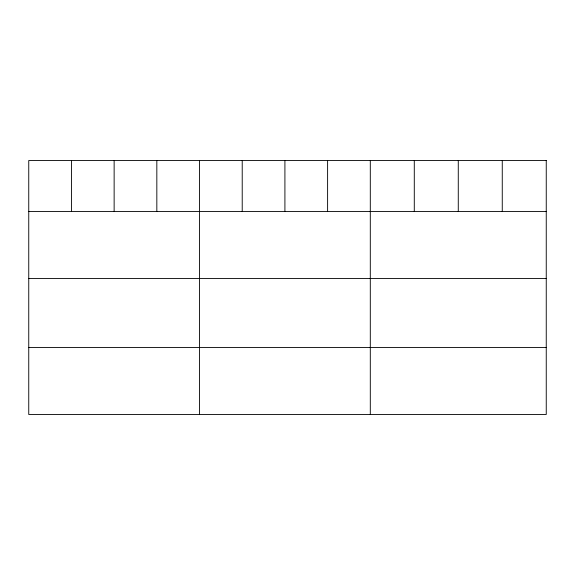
<?xml version="1.0" encoding="UTF-8"?>
<svg xmlns="http://www.w3.org/2000/svg" width="575" height="575" viewBox="0 0 575 575"><rect width="100%" height="100%" fill="white"/><g stroke="black" fill="none" stroke-linecap="round" stroke-linejoin="round"><path stroke-width="0.86" d="M28.75 211.557L546.25 211.557M28.75 278.523L546.25 278.523M28.75 347.516L546.25 347.516M502.262 160.526L502.262 211.557M458.275 160.526L458.275 211.557M414.287 160.526L414.287 211.557M370.3 160.526L370.3 414.474M327.606 160.526L327.606 211.557M284.912 160.526L284.912 211.557M242.219 160.526L242.219 211.557M199.525 160.526L199.525 414.474M156.831 160.526L156.831 211.557M114.138 160.526L114.138 211.557M71.444 160.526L71.444 211.557M546.25 160.526L28.75 160.526L28.75 414.474L546.25 414.474L546.25 160.526"/></g></svg>
